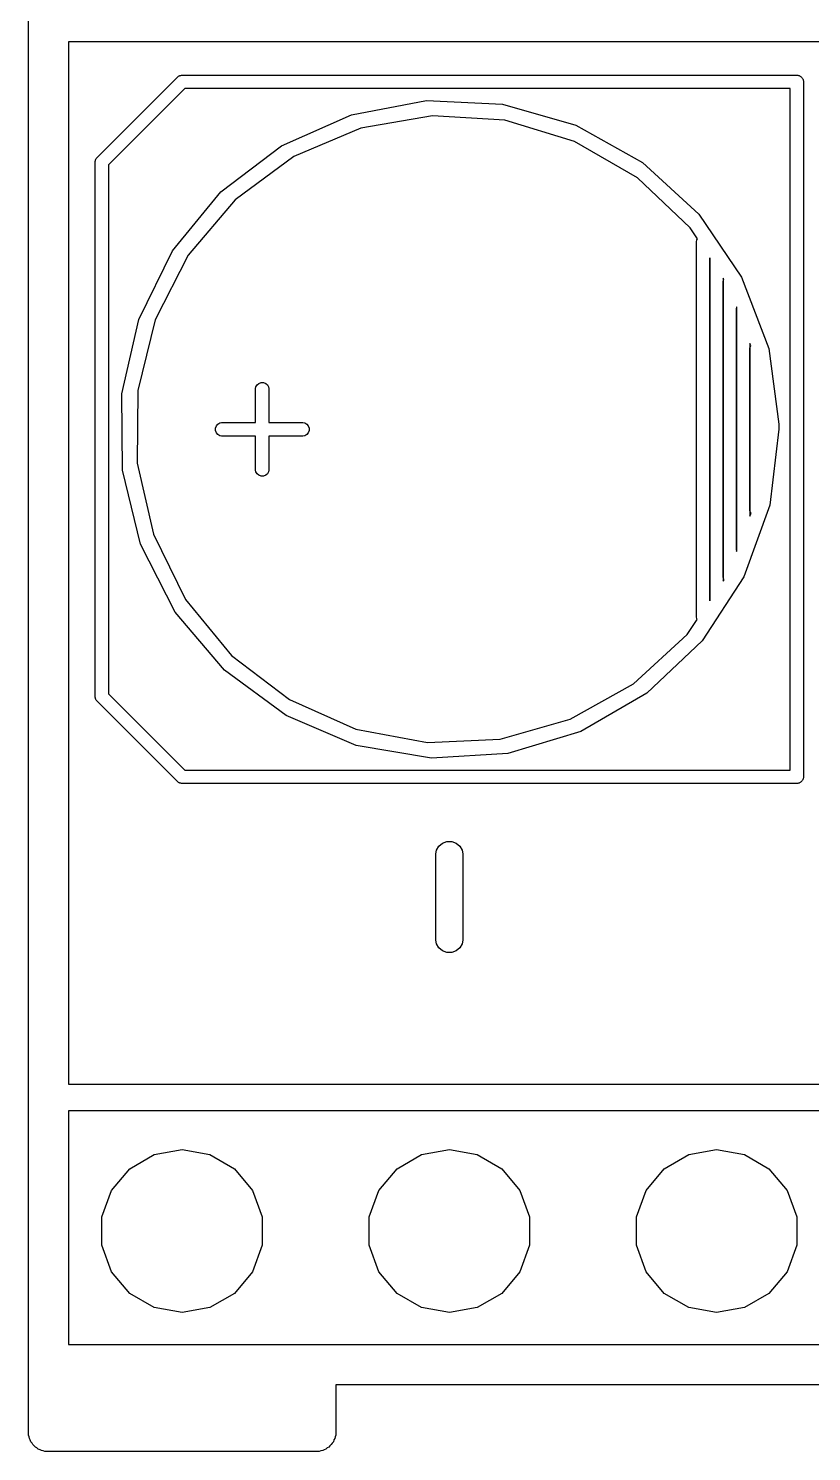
# Model space of a CAD drawing. Extents: x 51 to 149, y -134 to -32.
# Drawn here: x 81.09 to 88.53, y -56.71 to -43.18 of the extents above; entities that cross this region are included whole.
import ezdxf

# ---------------------------------------------------------------- set-up
doc = ezdxf.new("R2010")
doc.units = 0
doc.header["$MEASUREMENT"] = 0
doc.layers.add('BLACK', color=7, linetype='CONTINUOUS')

msp = doc.modelspace()

# ---------------------------------------------------------------- linework, layer by layer
at = {"layer": 'BLACK', "linetype": 'CONTINUOUS'}
for p, q in [((81.0895, -55.8633), (81.0895, -40.6567)), ((81.4705, -43.307), (81.4705, -53.213)), ((101.409, -43.307), (81.4705, -43.307)), ((81.7451, -44.4031), (82.5031, -43.6451)), ((82.5031, -43.6451), (82.5086, -43.6386)), ((82.5086, -43.6386), (82.5159, -43.6344)), ((82.5159, -43.6344), (82.5228, -43.6296)), ((82.5228, -43.6296), (82.5255, -43.6288)), ((82.5255, -43.6288), (82.5279, -43.6274)), ((82.5279, -43.6274), (82.5362, -43.6259)), ((82.5362, -43.6259), (82.5444, -43.6238)), ((82.5444, -43.6238), (82.5528, -43.6245)), ((82.5528, -43.6245), (88.3976, -43.6245)), ((88.3976, -43.6245), (88.3976, -43.6245)), ((88.3976, -43.6245), (88.4032, -43.6245)), ((88.4032, -43.6245), (88.4085, -43.6264)), ((88.4085, -43.6264), (88.4141, -43.6274)), ((88.4141, -43.6274), (88.4189, -43.6302)), ((88.4189, -43.6302), (88.4242, -43.6322)), ((88.4242, -43.6322), (88.4286, -43.6358)), ((88.4286, -43.6358), (88.4334, -43.6386)), ((88.4334, -43.6386), (88.4371, -43.6429)), ((88.4371, -43.6429), (88.4414, -43.6466)), ((88.4414, -43.6466), (88.4442, -43.6514)), ((88.4442, -43.6514), (88.4478, -43.6558)), ((88.4478, -43.6558), (88.4498, -43.6611)), ((88.4498, -43.6611), (88.4526, -43.6659)), ((88.4526, -43.6659), (88.4536, -43.6715)), ((88.4536, -43.6715), (88.4555, -43.6768)), ((88.4555, -43.6768), (88.4555, -43.6824)), ((88.4555, -43.6824), (88.4555, -43.6824)), ((88.4555, -43.6824), (88.4555, -50.2976)), ((82.5763, -43.7515), (81.8515, -44.4763)), ((88.3285, -43.7515), (82.5763, -43.7515)), ((88.3285, -50.2285), (88.3285, -43.7515)), ((84.1588, -44.0002), (84.8716, -43.8661)), ((84.8716, -43.8661), (85.5961, -43.8997)), ((85.5961, -43.8997), (86.2934, -44.099)), ((83.4959, -44.2946), (84.1588, -44.0002)), ((84.9286, -44.0099), (84.2474, -44.1269)), ((85.6185, -44.0527), (84.9286, -44.0099)), ((86.2801, -44.253), (85.6185, -44.0527)), ((84.2474, -44.1269), (83.6113, -44.3976)), ((86.2934, -44.099), (86.9262, -44.4534)), ((82.9186, -44.7336), (83.4959, -44.2946)), ((86.8778, -44.6002), (86.2801, -44.253)), ((81.7238, -44.4444), (81.7259, -44.4362)), ((81.7245, -44.4528), (81.7238, -44.4444)), ((81.7245, -49.5272), (81.7245, -44.4528)), ((81.7259, -44.4362), (81.7274, -44.4279)), ((81.7274, -44.4279), (81.7288, -44.4255)), ((81.7288, -44.4255), (81.7296, -44.4228)), ((81.7296, -44.4228), (81.7344, -44.4159)), ((81.7344, -44.4159), (81.7386, -44.4086)), ((81.7386, -44.4086), (81.7451, -44.4031)), ((81.8515, -44.4763), (81.8515, -49.5037)), ((83.6113, -44.3976), (83.0546, -44.8073)), ((86.9262, -44.4534), (87.4605, -44.9438)), ((87.3796, -45.0756), (86.8778, -44.6002)), ((82.4578, -45.2936), (82.9186, -44.7336)), ((83.0546, -44.8073), (82.607, -45.3341)), ((87.4605, -44.9438), (87.8677, -45.544)), ((87.4481, -45.1801), (87.3796, -45.0756)), ((82.1381, -45.9447), (82.4578, -45.2936)), ((87.4395, -45.2064), (87.4424, -45.1899)), ((87.4395, -48.7736), (87.4395, -45.2064)), ((87.4424, -45.1899), (87.4481, -45.1801)), ((82.607, -45.3341), (82.2927, -45.9497)), ((87.5665, -48.6199), (87.5665, -45.3607)), ((87.5665, -45.3607), (87.5665, -48.6199)), ((87.7001, -45.5645), (87.6935, -45.5544)), ((87.6935, -45.5544), (87.6935, -48.4326)), ((87.6935, -45.5874), (87.6964, -45.5709)), ((87.6964, -45.5709), (87.7001, -45.5645)), ((87.8677, -45.544), (88.1258, -46.2218)), ((87.6935, -48.3926), (87.6935, -45.5874)), ((87.8225, -45.8298), (87.8205, -45.8242)), ((87.8205, -45.8242), (87.8205, -48.1496)), ((87.8205, -45.8414), (87.8225, -45.8298)), ((87.8205, -48.1386), (87.8205, -45.8414)), ((81.9768, -46.6518), (82.1381, -45.9447)), ((82.2927, -45.9497), (82.1284, -46.6211)), ((87.9557, -46.1967), (87.9475, -46.1741)), ((87.9475, -46.1741), (87.9475, -47.8161)), ((87.9475, -46.2224), (87.9504, -46.2059)), ((87.9475, -47.7576), (87.9475, -46.2224)), ((87.9504, -46.2059), (87.9557, -46.1967)), ((88.1258, -46.2218), (88.2211, -46.9408)), ((81.9825, -47.3771), (81.9768, -46.6518)), ((82.1284, -46.6211), (82.123, -47.3123)), ((83.2485, -46.6034), (83.2514, -46.5869)), ((83.2485, -46.9265), (83.2485, -46.6034)), ((83.2514, -46.5869), (83.2626, -46.5676)), ((83.2626, -46.5676), (83.2798, -46.5532)), ((83.2798, -46.5532), (83.3008, -46.5455)), ((83.3008, -46.5455), (83.3232, -46.5455)), ((83.3232, -46.5455), (83.3442, -46.5532)), ((83.3442, -46.5532), (83.3614, -46.5676)), ((83.3614, -46.5676), (83.3726, -46.5869)), ((83.3726, -46.5869), (83.3755, -46.6034)), ((83.3755, -46.6034), (83.3755, -46.9265)), ((82.8896, -46.9406), (82.9089, -46.9294)), ((82.9089, -46.9294), (82.9254, -46.9265)), ((82.9254, -46.9265), (83.2485, -46.9265)), ((83.3755, -46.9265), (83.6986, -46.9265)), ((83.6986, -46.9265), (83.7151, -46.9294)), ((83.7151, -46.9294), (83.7344, -46.9406)), ((82.8675, -46.9788), (82.8752, -46.9578)), ((82.8675, -47.0012), (82.8675, -46.9788)), ((82.8752, -47.0222), (82.8675, -47.0012)), ((82.8752, -46.9578), (82.8896, -46.9406)), ((82.8896, -47.0394), (82.8752, -47.0222)), ((82.9089, -47.0506), (82.8896, -47.0394)), ((82.9254, -47.0535), (82.9089, -47.0506)), ((83.2485, -47.0535), (82.9254, -47.0535)), ((83.2485, -47.3766), (83.2485, -47.0535)), ((83.6986, -47.0535), (83.3755, -47.0535)), ((83.3755, -47.0535), (83.3755, -47.3766)), ((83.7151, -47.0506), (83.6986, -47.0535)), ((83.7344, -47.0394), (83.7151, -47.0506)), ((83.7344, -46.9406), (83.7488, -46.9578)), ((83.7488, -47.0222), (83.7344, -47.0394)), ((83.7488, -46.9578), (83.7565, -46.9788)), ((83.7565, -47.0012), (83.7488, -47.0222)), ((83.7565, -46.9788), (83.7565, -47.0012)), ((88.2215, -46.99), (88.1375, -47.7104)), ((88.2211, -46.9408), (88.2215, -46.99)), ((82.123, -47.3123), (82.2767, -47.9862)), ((82.1549, -48.0816), (81.9825, -47.3771)), ((83.2514, -47.3931), (83.2485, -47.3766)), ((83.2626, -47.4124), (83.2514, -47.3931)), ((83.2798, -47.4268), (83.2626, -47.4124)), ((83.3008, -47.4345), (83.2798, -47.4268)), ((83.3232, -47.4345), (83.3008, -47.4345)), ((83.3442, -47.4268), (83.3232, -47.4345)), ((83.3614, -47.4124), (83.3442, -47.4268)), ((83.3726, -47.3931), (83.3614, -47.4124)), ((83.3755, -47.3766), (83.3726, -47.3931)), ((88.1375, -47.7104), (87.89, -48.3922)), ((87.9504, -47.7741), (87.9475, -47.7576)), ((87.9475, -47.8161), (87.9583, -47.7877)), ((87.9583, -47.7877), (87.9504, -47.7741)), ((82.2767, -47.9862), (82.5813, -48.6067)), ((82.4847, -48.7275), (82.1549, -48.0816)), ((87.8218, -48.1461), (87.8205, -48.1386)), ((87.8205, -48.1496), (87.8218, -48.1461)), ((87.89, -48.3922), (87.4924, -48.9987)), ((87.6964, -48.4091), (87.6935, -48.3926)), ((87.6935, -48.4326), (87.7024, -48.4195)), ((87.7024, -48.4195), (87.6964, -48.4091)), ((82.5813, -48.6067), (83.0205, -49.1405)), ((87.5665, -48.6199), (87.5665, -48.6199)), ((82.9543, -49.2802), (82.4847, -48.7275)), ((87.3493, -48.9401), (87.4464, -48.7969)), ((87.4424, -48.7901), (87.4395, -48.7736)), ((87.4464, -48.7969), (87.4424, -48.7901)), ((86.84, -49.4076), (87.3493, -48.9401)), ((87.4924, -48.9987), (86.9658, -49.4975)), ((83.0205, -49.1405), (83.5708, -49.5589)), ((83.5385, -49.7101), (82.9543, -49.2802)), ((86.2369, -49.7453), (86.84, -49.4076)), ((86.9658, -49.4975), (86.3387, -49.8618)), ((81.7238, -49.5356), (81.7245, -49.5272)), ((81.7259, -49.5438), (81.7238, -49.5356)), ((81.7274, -49.5521), (81.7259, -49.5438)), ((81.7288, -49.5545), (81.7274, -49.5521)), ((81.7296, -49.5572), (81.7288, -49.5545)), ((81.7344, -49.5642), (81.7296, -49.5572)), ((81.7386, -49.5714), (81.7344, -49.5642)), ((81.7451, -49.5769), (81.7386, -49.5714)), ((82.5031, -50.335), (81.7451, -49.5769)), ((81.8515, -49.5037), (82.5763, -50.2285)), ((83.5708, -49.5589), (84.2025, -49.8395)), ((84.2058, -49.9941), (83.5385, -49.7101)), ((85.5723, -49.9353), (86.2369, -49.7453)), ((84.2025, -49.8395), (84.8818, -49.9672)), ((86.3387, -49.8618), (85.6445, -50.072)), ((84.9207, -50.1169), (84.2058, -49.9941)), ((84.8818, -49.9672), (85.5723, -49.9353)), ((85.6445, -50.072), (84.9207, -50.1169)), ((82.5763, -50.2285), (88.3285, -50.2285)), ((88.4526, -50.3141), (88.4498, -50.3189)), ((88.4536, -50.3085), (88.4526, -50.3141)), ((88.4555, -50.3032), (88.4536, -50.3085)), ((88.4555, -50.2976), (88.4555, -50.2976)), ((88.4555, -50.2976), (88.4555, -50.3032)), ((82.5086, -50.3414), (82.5031, -50.335)), ((82.5159, -50.3456), (82.5086, -50.3414)), ((82.5228, -50.3504), (82.5159, -50.3456)), ((82.5255, -50.3512), (82.5228, -50.3504)), ((82.5279, -50.3526), (82.5255, -50.3512)), ((82.5362, -50.3541), (82.5279, -50.3526)), ((82.5444, -50.3562), (82.5362, -50.3541)), ((82.5528, -50.3555), (82.5444, -50.3562)), ((88.3976, -50.3555), (82.5528, -50.3555)), ((88.4032, -50.3555), (88.3976, -50.3555)), ((88.3976, -50.3555), (88.3976, -50.3555)), ((88.4085, -50.3536), (88.4032, -50.3555)), ((88.4141, -50.3526), (88.4085, -50.3536)), ((88.4189, -50.3498), (88.4141, -50.3526)), ((88.4242, -50.3478), (88.4189, -50.3498)), ((88.4286, -50.3442), (88.4242, -50.3478)), ((88.4334, -50.3414), (88.4286, -50.3442)), ((88.4371, -50.3371), (88.4334, -50.3414)), ((88.4414, -50.3334), (88.4371, -50.3371)), ((88.4442, -50.3286), (88.4414, -50.3334)), ((88.4478, -50.3242), (88.4442, -50.3286)), ((88.4498, -50.3189), (88.4478, -50.3242)), ((84.963, -51.0239), (84.9688, -50.9909)), ((84.9688, -50.9909), (84.9912, -50.9521)), ((84.9912, -50.9521), (85.0255, -50.9233)), ((85.0255, -50.9233), (85.0676, -50.908)), ((85.0676, -50.908), (85.1124, -50.908)), ((85.1124, -50.908), (85.1545, -50.9233)), ((85.1545, -50.9233), (85.1888, -50.9521)), ((85.1888, -50.9521), (85.2112, -50.9909)), ((85.2112, -50.9909), (85.217, -51.0239)), ((84.963, -51.8461), (84.963, -51.0239)), ((85.217, -51.0239), (85.217, -51.8461)), ((84.9688, -51.8791), (84.963, -51.8461)), ((84.9912, -51.9179), (84.9688, -51.8791)), ((85.0255, -51.9467), (84.9912, -51.9179)), ((85.1888, -51.9179), (85.1545, -51.9467)), ((85.2112, -51.8791), (85.1888, -51.9179)), ((85.217, -51.8461), (85.2112, -51.8791)), ((85.0676, -51.962), (85.0255, -51.9467)), ((85.1124, -51.962), (85.0676, -51.962)), ((85.1545, -51.9467), (85.1124, -51.962)), ((81.4705, -53.213), (101.409, -53.213)), ((81.4705, -53.467), (81.4705, -55.6895)), ((101.409, -53.467), (81.4705, -53.467)), ((82.0526, -54.0173), (82.2854, -53.8829)), ((82.2854, -53.8829), (82.55, -53.8362)), ((82.55, -53.8362), (82.8146, -53.8829)), ((82.8146, -53.8829), (83.0474, -54.0173)), ((84.5926, -54.0173), (84.8254, -53.8829)), ((84.8254, -53.8829), (85.09, -53.8362)), ((85.09, -53.8362), (85.3546, -53.8829)), ((85.3546, -53.8829), (85.5874, -54.0173)), ((87.1326, -54.0173), (87.3654, -53.8829)), ((87.3654, -53.8829), (87.63, -53.8362)), ((87.63, -53.8362), (87.8946, -53.8829)), ((87.8946, -53.8829), (88.1274, -54.0173)), ((81.8799, -54.2231), (82.0526, -54.0173)), ((83.0474, -54.0173), (83.2201, -54.2231)), ((84.4199, -54.2231), (84.5926, -54.0173)), ((85.5874, -54.0173), (85.7601, -54.2231)), ((86.9599, -54.2231), (87.1326, -54.0173)), ((88.1274, -54.0173), (88.3001, -54.2231)), ((81.788, -54.4756), (81.8799, -54.2231)), ((83.2201, -54.2231), (83.312, -54.4756)), ((84.328, -54.4756), (84.4199, -54.2231)), ((85.7601, -54.2231), (85.852, -54.4756)), ((86.868, -54.4756), (86.9599, -54.2231)), ((88.3001, -54.2231), (88.392, -54.4756)), ((81.788, -54.7444), (81.788, -54.4756)), ((83.312, -54.4756), (83.312, -54.7444)), ((84.328, -54.7444), (84.328, -54.4756)), ((85.852, -54.4756), (85.852, -54.7444)), ((86.868, -54.7444), (86.868, -54.4756)), ((88.392, -54.4756), (88.392, -54.7444)), ((81.8799, -54.9969), (81.788, -54.7444)), ((83.312, -54.7444), (83.2201, -54.9969)), ((84.4199, -54.9969), (84.328, -54.7444)), ((85.852, -54.7444), (85.7601, -54.9969)), ((86.9599, -54.9969), (86.868, -54.7444)), ((88.392, -54.7444), (88.3001, -54.9969)), ((82.0526, -55.2027), (81.8799, -54.9969)), ((83.2201, -54.9969), (83.0474, -55.2027)), ((84.5926, -55.2027), (84.4199, -54.9969)), ((85.7601, -54.9969), (85.5874, -55.2027)), ((87.1326, -55.2027), (86.9599, -54.9969)), ((88.3001, -54.9969), (88.1274, -55.2027)), ((82.2854, -55.3371), (82.0526, -55.2027)), ((83.0474, -55.2027), (82.8146, -55.3371)), ((84.8254, -55.3371), (84.5926, -55.2027)), ((85.5874, -55.2027), (85.3546, -55.3371)), ((87.3654, -55.3371), (87.1326, -55.2027)), ((88.1274, -55.2027), (87.8946, -55.3371)), ((82.55, -55.3838), (82.2854, -55.3371)), ((82.8146, -55.3371), (82.55, -55.3838)), ((85.09, -55.3838), (84.8254, -55.3371)), ((85.3546, -55.3371), (85.09, -55.3838)), ((87.63, -55.3838), (87.3654, -55.3371)), ((87.8946, -55.3371), (87.63, -55.3838)), ((81.4705, -55.6895), (101.409, -55.6895)), ((81.0895, -56.4814), (81.0895, -55.8633)), ((81.0895, -55.8633), (81.0895, -55.8633)), ((101.409, -56.0705), (84.0105, -56.0705)), ((84.0105, -56.0705), (84.0105, -56.5317)), ((81.0895, -56.5486), (81.0895, -56.4814)), ((84.0105, -56.5317), (84.0105, -56.5317)), ((84.0105, -56.5317), (84.0105, -56.5486)), ((81.0953, -56.5645), (81.0895, -56.5486)), ((81.0982, -56.5812), (81.0953, -56.5645)), ((81.1067, -56.5958), (81.0982, -56.5812)), ((81.1125, -56.6117), (81.1067, -56.5958)), ((81.1234, -56.6247), (81.1125, -56.6117)), ((81.1318, -56.6393), (81.1234, -56.6247)), ((81.1448, -56.6502), (81.1318, -56.6393)), ((81.1557, -56.6632), (81.1448, -56.6502)), ((81.1703, -56.6716), (81.1557, -56.6632)), ((81.1833, -56.6825), (81.1703, -56.6716)), ((83.9297, -56.6716), (83.9167, -56.6825)), ((83.9443, -56.6632), (83.9297, -56.6716)), ((83.9552, -56.6502), (83.9443, -56.6632)), ((83.9682, -56.6393), (83.9552, -56.6502)), ((83.9766, -56.6247), (83.9682, -56.6393)), ((83.9875, -56.6117), (83.9766, -56.6247)), ((83.9933, -56.5958), (83.9875, -56.6117)), ((84.0018, -56.5812), (83.9933, -56.5958)), ((84.0047, -56.5645), (84.0018, -56.5812)), ((84.0105, -56.5486), (84.0047, -56.5645)), ((81.1992, -56.6883), (81.1833, -56.6825)), ((81.2138, -56.6968), (81.1992, -56.6883)), ((81.2305, -56.6997), (81.2138, -56.6968)), ((81.2464, -56.7055), (81.2305, -56.6997)), ((81.2633, -56.7055), (81.2464, -56.7055)), ((83.8367, -56.7055), (81.2633, -56.7055)), ((81.2633, -56.7055), (81.2633, -56.7055)), ((83.8536, -56.7055), (83.8367, -56.7055)), ((83.8367, -56.7055), (83.8367, -56.7055)), ((83.8695, -56.6997), (83.8536, -56.7055)), ((83.8862, -56.6968), (83.8695, -56.6997)), ((83.9008, -56.6883), (83.8862, -56.6968)), ((83.9167, -56.6825), (83.9008, -56.6883))]:
    msp.add_line(p, q, dxfattribs=at)

doc.saveas('drawing.dxf')
